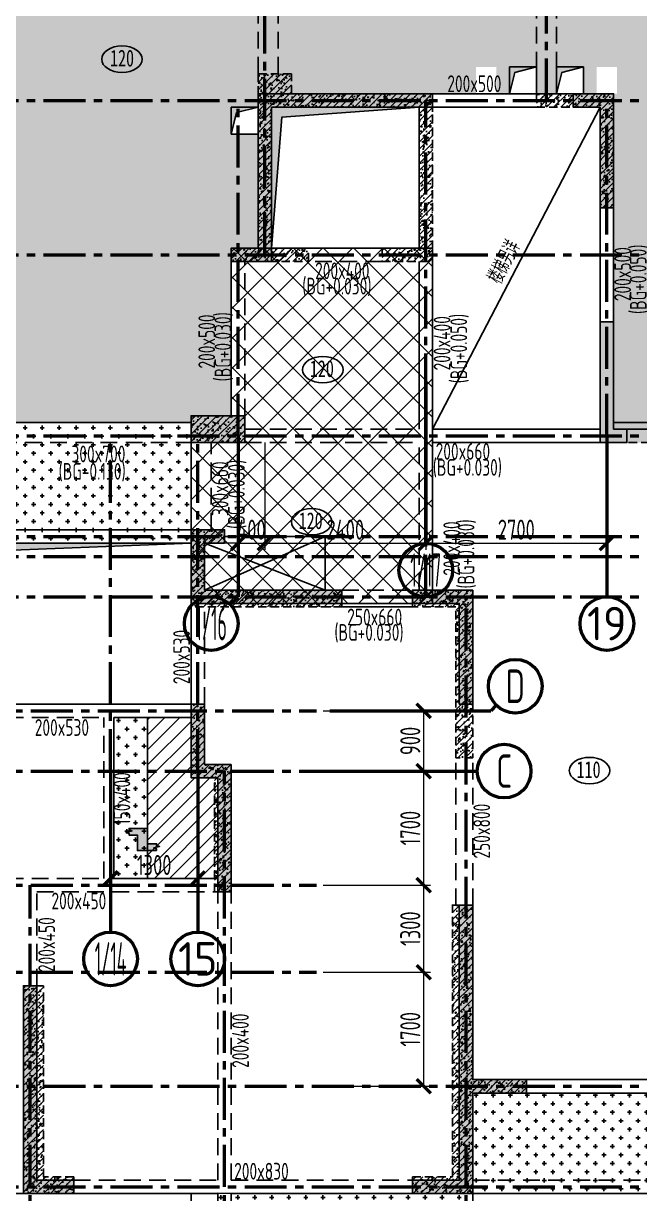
# Model space of a CAD drawing. Extents: x -302153 to 2378000, y -57590 to 1700000.
# Drawn here: x 197140 to 206328, y 561749 to 579198 of the extents above; entities that cross this region are included whole.
import ezdxf
from ezdxf.enums import TextEntityAlignment as Align

# ---------------------------------------------------------------- set-up
doc = ezdxf.new("R2010")
doc.units = 0
doc.header["$LTSCALE"] = 500
doc.header["$MEASUREMENT"] = 0
for name, pattern in [('CENTER', [2, 1.25, -0.25, 0.25, -0.25]), ('DASHED', [0.75, 0.5, -0.25]), ('DASHED2', [0.375, 0.25, -0.125])]:
    doc.linetypes.add(name, pattern=pattern)
doc.layers.get('0').update_dxf_attribs({"linetype": 'CONTINUOUS'})
doc.layers.get('Defpoints').update_dxf_attribs({"color": 2, "linetype": 'CONTINUOUS'})
for name, color, linetype, lineweight in [('AD-AXIS-AXIS-2F-100', 1, 'CENTER', 50), ('AD-AXIS-CRCL-2F-100', 3, 'CONTINUOUS', 50), ('AD-AXIS-DIMS-2F-100', 3, 'CONTINUOUS', 0)]:
    doc.layers.add(name, color=color, linetype=linetype, lineweight=lineweight)
for name, color, linetype in [('C-XREF-INT', 7, 'CONTINUOUS'), ('S_BEAM', 4, 'DASHED'), ('S_BEAM_TEXT_VERT', 41, 'CONTINUOUS'), ('S_COLU', 2, 'CONTINUOUS'), ('S_COLU_BELW_DASH', 40, 'DASHED'), ('S_COLU_BELW_HACH', 254, 'DASHED'), ('S_COLU_HACH', 15, 'CONTINUOUS'), ('S_FLOR_THIK', 7, 'CONTINUOUS'), ('S_HOLE', 201, 'CONTINUOUS'), ('S_HOLE_HACH', 254, 'CONTINUOUS'), ('S_PLAN_HACH', 9, 'CONTINUOUS'), ('S_PLAN_MIDL', 255, 'CONTINUOUS'), ('S_STAR_TEXT', 51, 'CONTINUOUS'), ('S_WALL', 2, 'CONTINUOUS'), ('S_WALL_BELW_DASH', 40, 'DASHED2'), ('S_WALL_BELW_HACH', 254, 'DASHED'), ('S_WALL_HACH', 30, 'CONTINUOUS')]:
    doc.layers.add(name, color=color, linetype=linetype)
doc.styles.add('TH-STYLE1', font='Stfangso_1.ttf', dxfattribs={"width": 0.7})
doc.styles.add('TH-STYLE3', font='tssdeng.shx', dxfattribs={"width": 0.7, "bigfont": 'tssdchn.shx'})
doc.dimstyles.new('TH-DIM100', dxfattribs={"dimscale": 100, "dimtxt": 3, "dimasz": 2, "dimexe": 1, "dimexo": 1, "dimgap": 0.5, "dimtad": 1, "dimdec": 0, "dimdsep": 46, "dimtxsty": 'TH-STYLE3', "dimblk1": 'ARCHTICK', "dimblk2": 'ARCHTICK', "dimsah": 1, "dimcen": -1, "dimclrd": 256, "dimclre": 256, "dimclrt": 256, "dimazin": 0, "dimtfac": 1, "dimtdec": 0, "dimtix": 1, "dimtmove": 2, "dimatfit": 0, "dimldrblk": 'ARCHTICK', "dimfxl": 2, "dimtolj": 1, "dimtzin": 0, "dimlwd": -1, "dimlwe": -1, "dimarcsym": 0})
pattern_1 = [(0, (-461874.05, -167035.04), (127, 127), [63.5, -190.5]), (90, (-461842.3, -167066.79), (-127, 127), [63.5, -190.5])]
pattern_2 = [(45, (174840.05, 561848.63), (-53.03301, 53.03301), []), (50, (174840.05, 561848.63), (215.17805, -18.8256), [22.5, -247.5]), (355, (174840.05, 561848.63), (-41.6254, 225.6576), [18, -198]), (100.4514, (174857.98, 561847.06), (173.5528, 206.8319), [19.122, -210.3426]), (46.1842, (174840.05, 561908.63), (320.1723, -49.6557), [33.75, -371.25]), (96.6356, (174866.73, 561904.5), (280.3988, 292.2354), [28.683, -315.514]), (351.1842, (174840.05, 561908.63), (280.3986, 292.2356), [27, -297]), (21, (174870.05, 561893.63), (179.0721, -120.7857), [22.5, -247.5]), (326, (174870.05, 561893.63), (72.9946, 217.545), [18, -198]), (71.4514, (174884.97, 561883.56), (252.0668, 96.7591), [19.122, -210.3426]), (37.5, (174840.05, 561848.63), (3.64796, 99.86816), [0, -195.6, 0, -201, 0, -198.75]), (7.5, (174840.05, 561848.63), (78.92086, 118.3235), [0, -114.6, 0, -191.1, 0, -75.75]), (327.5, (174773.15, 561848.63), (160.14673, -6.76646), [0, -75, 0, -234, 0, -310.5]), (317.5, (174743.15, 561848.63), (174.95585, 30.0315), [0, -97.5, 0, -155.4, 0, -220.5])]

# ---------------------------------------------------------------- blocks, each defined once
blk = doc.blocks.new('B-th')
at = {"layer": 'S_FLOR_THIK', "color": 7, "extrusion": (0, 0, -1)}
blk.add_ellipse((86, 189), major_axis=(-302, 0), ratio=0.653433, dxfattribs=at)
at = {"style": 'TH-STYLE1', "width": 0.7, "flags": 8}
blk.add_attdef('BTH', text='', height=250, dxfattribs=at).set_placement((87, 80), align=Align.CENTER)
blk = doc.blocks.new('gfefdwe')
at = {"layer": 'S_PLAN_HACH'}
h = blk.add_hatch(color=256, dxfattribs=at)
h.dxf.hatch_style = 1
h.paths.add_polyline_path([(287, 0), (287, 24), (243, 38), (331, 62), (287, 76), (287, 100), (150, 100), (150, 330), (-125, 330), (-125, 306), (-81, 292), (-169, 268), (-125, 254), (-125, 230), (0, 230), (0, 0)])
blk.add_lwpolyline([(287, 0), (287, 24), (243, 38), (331, 62), (287, 76), (287, 100), (150, 100), (150, 330), (-125, 330), (-125, 306), (-81, 292), (-169, 268), (-125, 254), (-125, 230), (0, 230), (0, 0)], close=True, dxfattribs=at)
blk = doc.blocks.new('_ArchTick')
at = {"color": 0, "const_width": 0.25}
blk.add_lwpolyline([(-0.53, -0.53), (0.53, 0.53)], dxfattribs=at)
blk = doc.blocks.new('*D78')
at = {"layer": 'AD-AXIS-DIMS-2F-100', "transparency": 16777216}
for p, q in [((26769, 3200), (28369, 3200)), ((28269, 1500), (28269, 3200)), ((26769, 1500), (28369, 1500))]:
    blk.add_line(p, q, dxfattribs=at)
at = {"layer": 'Defpoints', "color": 0, "transparency": 16777216}
for p in [(26669, 3200), (28269, 3200), (26669, 1500)]:
    blk.add_point(p, dxfattribs=at)
at = {"layer": 'AD-AXIS-DIMS-2F-100', "transparency": 16777216, "xscale": 200, "yscale": 200, "zscale": 200}
for p, rotation in [((28269, 3200), 90), ((28269, 1500), 270)]:
    blk.add_blockref('_ArchTick', p, dxfattribs=dict(at, rotation=rotation))
at = {"layer": 'AD-AXIS-DIMS-2F-100', "transparency": 16777216, "insert": (28069, 2350), "char_height": 300, "attachment_point": 5, "rotation": 90, "style": 'TH-STYLE3'}
blk.add_mtext('\\A1;1700', dxfattribs=at)
blk = doc.blocks.new('*D79')
at = {"layer": 'AD-AXIS-DIMS-2F-100', "transparency": 16777216}
for p, q in [((26769, 4500), (28369, 4500)), ((28269, 3200), (28269, 4500)), ((26769, 3200), (28369, 3200))]:
    blk.add_line(p, q, dxfattribs=at)
at = {"layer": 'Defpoints', "color": 0, "transparency": 16777216}
for p in [(26669, 4500), (28269, 4500), (26669, 3200)]:
    blk.add_point(p, dxfattribs=at)
at = {"layer": 'AD-AXIS-DIMS-2F-100', "transparency": 16777216, "xscale": 200, "yscale": 200, "zscale": 200}
for p, rotation in [((28269, 4500), 90), ((28269, 3200), 270)]:
    blk.add_blockref('_ArchTick', p, dxfattribs=dict(at, rotation=rotation))
at = {"layer": 'AD-AXIS-DIMS-2F-100', "transparency": 16777216, "insert": (28069, 3850), "char_height": 300, "attachment_point": 5, "rotation": 90, "style": 'TH-STYLE3'}
blk.add_mtext('\\A1;1300', dxfattribs=at)
blk = doc.blocks.new('*D80')
at = {"layer": 'AD-AXIS-DIMS-2F-100', "transparency": 16777216}
for p, q in [((26769, 6200), (28369, 6200)), ((28269, 4500), (28269, 6200)), ((26769, 4500), (28369, 4500))]:
    blk.add_line(p, q, dxfattribs=at)
at = {"layer": 'Defpoints', "color": 0, "transparency": 16777216}
for p in [(26669, 6200), (28269, 6200), (26669, 4500)]:
    blk.add_point(p, dxfattribs=at)
at = {"layer": 'AD-AXIS-DIMS-2F-100', "transparency": 16777216, "xscale": 200, "yscale": 200, "zscale": 200}
for p, rotation in [((28269, 6200), 90), ((28269, 4500), 270)]:
    blk.add_blockref('_ArchTick', p, dxfattribs=dict(at, rotation=rotation))
at = {"layer": 'AD-AXIS-DIMS-2F-100', "transparency": 16777216, "insert": (28069, 5350), "char_height": 300, "attachment_point": 5, "rotation": 90, "style": 'TH-STYLE3'}
blk.add_mtext('\\A1;1700', dxfattribs=at)
blk = doc.blocks.new('*D81')
at = {"layer": 'AD-AXIS-DIMS-2F-100', "transparency": 16777216}
for p, q in [((26769, 7100), (28369, 7100)), ((28269, 6200), (28269, 7100)), ((26769, 6200), (28369, 6200))]:
    blk.add_line(p, q, dxfattribs=at)
at = {"layer": 'Defpoints', "color": 0, "transparency": 16777216}
for p in [(26669, 7100), (28269, 7100), (26669, 6200)]:
    blk.add_point(p, dxfattribs=at)
at = {"layer": 'AD-AXIS-DIMS-2F-100', "transparency": 16777216, "xscale": 200, "yscale": 200, "zscale": 200}
for p, rotation in [((28269, 7100), 90), ((28269, 6200), 270)]:
    blk.add_blockref('_ArchTick', p, dxfattribs=dict(at, rotation=rotation))
at = {"layer": 'AD-AXIS-DIMS-2F-100', "transparency": 16777216, "insert": (28069, 6650), "char_height": 300, "attachment_point": 5, "rotation": 90, "style": 'TH-STYLE3'}
blk.add_mtext('\\A1;900', dxfattribs=at)
blk = doc.blocks.new('*D92')
at = {"layer": 'AD-AXIS-DIMS-2F-100', "transparency": 16777216}
for p, q in [((23600.0001, 6100), (23600.0001, 4500)), ((24900, 6100), (24900, 4500)), ((23600.0001, 4600), (24900, 4600))]:
    blk.add_line(p, q, dxfattribs=at)
at = {"layer": 'Defpoints', "color": 0, "transparency": 16777216}
for p in [(23600.0001, 6200), (24900, 6200), (24900, 4600)]:
    blk.add_point(p, dxfattribs=at)
at = {"layer": 'AD-AXIS-DIMS-2F-100', "transparency": 16777216, "xscale": 200, "yscale": 200, "zscale": 200, "rotation": 180}
blk.add_blockref('_ArchTick', (23600.0001, 4600), dxfattribs=at)
at = {"layer": 'AD-AXIS-DIMS-2F-100', "transparency": 16777216, "xscale": 200, "yscale": 200, "zscale": 200}
blk.add_blockref('_ArchTick', (24900, 4600), dxfattribs=at)
at = {"layer": 'AD-AXIS-DIMS-2F-100', "transparency": 16777216, "insert": (24250.00005, 4800), "char_height": 300, "attachment_point": 5, "style": 'TH-STYLE3'}
blk.add_mtext('\\A1;1300', dxfattribs=at)
blk = doc.blocks.new('*D98')
at = {"layer": 'AD-AXIS-DIMS-2F-100', "transparency": 16777216}
for p, q in [((25500, 11100), (25500, 9500)), ((25900, 11100), (25900, 9500)), ((25500, 9600), (25300, 9600)), ((25500, 9600), (25900, 9600)), ((25900, 9600), (26100, 9600))]:
    blk.add_line(p, q, dxfattribs=at)
at = {"layer": 'Defpoints', "color": 0, "transparency": 16777216}
for p in [(25500, 11200), (25900, 11200), (25900, 9600)]:
    blk.add_point(p, dxfattribs=at)
at = {"layer": 'AD-AXIS-DIMS-2F-100', "transparency": 16777216, "xscale": 200, "yscale": 200, "zscale": 200}
blk.add_blockref('_ArchTick', (25500, 9600), dxfattribs=at)
at = {"layer": 'AD-AXIS-DIMS-2F-100', "transparency": 16777216, "xscale": 200, "yscale": 200, "zscale": 200, "rotation": 180}
blk.add_blockref('_ArchTick', (25900, 9600), dxfattribs=at)
at = {"layer": 'AD-AXIS-DIMS-2F-100', "transparency": 16777216, "insert": (25700, 9800), "char_height": 300, "attachment_point": 5, "style": 'TH-STYLE3'}
blk.add_mtext('\\A1;400', dxfattribs=at)
blk = doc.blocks.new('*D99')
at = {"layer": 'AD-AXIS-DIMS-2F-100', "transparency": 16777216}
for p, q in [((25900, 11100), (25900, 9500)), ((28300, 11100), (28300, 9500)), ((25900, 9600), (28300, 9600))]:
    blk.add_line(p, q, dxfattribs=at)
at = {"layer": 'Defpoints', "color": 0, "transparency": 16777216}
for p in [(25900, 11200), (28300, 11200), (28300, 9600)]:
    blk.add_point(p, dxfattribs=at)
at = {"layer": 'AD-AXIS-DIMS-2F-100', "transparency": 16777216, "xscale": 200, "yscale": 200, "zscale": 200, "rotation": 180}
blk.add_blockref('_ArchTick', (25900, 9600), dxfattribs=at)
at = {"layer": 'AD-AXIS-DIMS-2F-100', "transparency": 16777216, "xscale": 200, "yscale": 200, "zscale": 200}
blk.add_blockref('_ArchTick', (28300, 9600), dxfattribs=at)
at = {"layer": 'AD-AXIS-DIMS-2F-100', "transparency": 16777216, "insert": (27100, 9800), "char_height": 300, "attachment_point": 5, "style": 'TH-STYLE3'}
blk.add_mtext('\\A1;2400', dxfattribs=at)
blk = doc.blocks.new('*D100')
at = {"layer": 'AD-AXIS-DIMS-2F-100', "transparency": 16777216}
for p, q in [((28300, 11100), (28300, 9500)), ((31000, 11100), (31000, 9500)), ((28300, 9600), (31000, 9600))]:
    blk.add_line(p, q, dxfattribs=at)
at = {"layer": 'Defpoints', "color": 0, "transparency": 16777216}
for p in [(28300, 11200), (31000, 11200), (31000, 9600)]:
    blk.add_point(p, dxfattribs=at)
at = {"layer": 'AD-AXIS-DIMS-2F-100', "transparency": 16777216, "xscale": 200, "yscale": 200, "zscale": 200, "rotation": 180}
blk.add_blockref('_ArchTick', (28300, 9600), dxfattribs=at)
at = {"layer": 'AD-AXIS-DIMS-2F-100', "transparency": 16777216, "xscale": 200, "yscale": 200, "zscale": 200}
blk.add_blockref('_ArchTick', (31000, 9600), dxfattribs=at)
at = {"layer": 'AD-AXIS-DIMS-2F-100', "transparency": 16777216, "insert": (29650, 9800), "char_height": 300, "attachment_point": 5, "style": 'TH-STYLE3'}
blk.add_mtext('\\A1;2700', dxfattribs=at)
blk = doc.blocks.new('DxmxAxis_2F-100_b8d9b96b-d97d-4cdc-bfb8-bee9ef8f7084_1755619768')
at = {"layer": 'AD-AXIS-AXIS-2F-100'}
for p, q in [((25900, 13900), (25900, 26986.2)), ((30100, 16200), (30100, 26986.2)), ((-1400, 16200), (52900, 16200)), ((25500, 11200), (25500, 16200)), ((28300, 8800), (28300, 16200)), ((31000, 11200), (31000, 16200)), ((-1400, 13900), (52900, 13900)), ((-1400, 11200), (52900, 11200)), ((23600, 6200), (23600, 11200)), ((24900, 6200), (24900, 11200)), ((-1400, 9700), (52900, 9700)), ((-1400, 9400), (52900, 9400)), ((-1400, 8800), (52900, 8800)), ((28900, -3000), (28900, 8800)), ((12411, 7100), (26668.7, 7100)), ((12411, 6200), (26668.7, 6200)), ((25300, -3000), (25300, 6200)), ((12411, 4500), (26668.7, 4500)), ((22400, -3000), (22400, 4500)), ((12411, 3200), (26668.7, 3200)), ((-1400, 1500), (52900, 1500)), ((-1400, 0), (52900, 0))]:
    blk.add_line(p, q, dxfattribs=at)
at = {"layer": 'AD-AXIS-CRCL-2F-100'}
for p, q in [((28300, 11996.6), (28300, 9596.6)), ((28300, 9596.6), (28300, 11996.6)), ((25500, 11200), (25500, 8800)), ((31000, 11200), (31000, 8800)), ((25382.8, 8682.8), (25500, 8800)), ((29351.5, 7182.8), (29268.7, 7100)), ((26868.7, 7100), (29268.7, 7100)), ((23600, 6200), (23600, 3800)), ((24900, 6200), (24900, 3800)), ((26668.7, 6200), (29068.7, 6200))]:
    blk.add_line(p, q, dxfattribs=at)
for centre in [(28300, 9196.6), (28300, 9196.6), (25100, 8400), (31000, 8400), (29634.4, 7465.7), (29468.7, 6200), (23600, 3400), (24900, 3400)]:
    blk.add_circle(centre, 400, dxfattribs=at)
at = {"layer": 'AD-AXIS-CRCL-2F-100', "color": 7, "style": 'TH-STYLE3'}
for s, width, p in [('1/17', 0.4, (28300, 9196.6)), ('1/17', 0.4, (28300, 9196.6)), ('1/16', 0.4, (25100, 8400)), ('D', 0.7, (29634.4, 7465.7)), ('C', 0.7, (29468.7, 6200)), ('1/14', 0.4, (23600, 3400))]:
    blk.add_text(s, height=500, dxfattribs=dict(at, width=width)).set_placement(p, align=Align.MIDDLE_CENTER)
for s, p in [('19', (31000, 8400)), ('15', (24900, 3400))]:
    blk.add_text(s, height=500, dxfattribs=at).set_placement(p, align=Align.MIDDLE_CENTER)
at = {"layer": 'AD-AXIS-DIMS-2F-100'}
for p1, p2, picture, middle in [((25500, 11200), (25900, 11200), '*D98', (25700, 9800)), ((25900, 11200), (28300, 11200), '*D99', (27100, 9800)), ((28300, 11200), (31000, 11200), '*D100', (29650, 9800)), ((26668.7, 6200), (26668.7, 7100), '*D81', (28068.7, 6650)), ((26668.7, 4500), (26668.7, 6200), '*D80', (28068.7, 5350)), ((23600, 6200), (24900, 6200), '*D92', (24250, 4800)), ((26668.7, 3200), (26668.7, 4500), '*D79', (28068.7, 3850)), ((26668.7, 1500), (26668.7, 3200), '*D78', (28068.7, 2350))]:
    dim = blk.add_aligned_dim(p1=p1, p2=p2, distance=-1600, dimstyle='TH-DIM100', override={"dimgap": 0.5}, dxfattribs=at)
    dim.commit()
    dim.dimension.update_dxf_attribs({"geometry": picture, "text_midpoint": middle})
blk = doc.blocks.new('A$C2ECF6916')
at = {"layer": 'C-XREF-INT'}
blk.add_blockref('DxmxAxis_2F-100_b8d9b96b-d97d-4cdc-bfb8-bee9ef8f7084_1755619768', (0, 1500), dxfattribs=at)

msp = doc.modelspace()

# ---------------------------------------------------------------- hatches: boundary and pattern name
at = {"layer": 'S_COLU_BELW_HACH'}
h = msp.add_hatch(dxfattribs=at)
h.set_pattern_fill('钢筋混凝土', color=256, scale=30, style=0, pattern_type=2)
h.set_pattern_definition(pattern_2)
h.paths.add_polyline_path([(200440.0506, 573348.6289), (199640.0506, 573348.6289), (199640.0506, 572948.6289), (200440.0506, 572948.6289)], flags=0)
at = {"layer": 'S_COLU_HACH'}
msp.add_hatch(color=256, dxfattribs=at).paths.add_polyline_path([(200440.0506, 573348.6289), (199640.0506, 573348.6289), (199640.0506, 572948.6289), (200440.0506, 572948.6289)], flags=0)
at = {"layer": 'S_HOLE_HACH'}
h = msp.add_hatch(color=256, dxfattribs=at)
h.dxf.hatch_style = 1
h.paths.add_polyline_path([(204390.0507, 578148.6289), (204470.0507, 578468.6289), (204790.0506, 578548.6289), (204390.0507, 578548.6289)])
h = msp.add_hatch(color=256, dxfattribs=at)
h.dxf.hatch_style = 1
h.paths.add_polyline_path([(205090.0507, 578148.6289), (205170.0507, 578468.6289), (205490.0507, 578548.6289), (205090.0507, 578548.6289)])
h = msp.add_hatch(color=256, dxfattribs=at)
h.dxf.hatch_style = 1
h.paths.add_polyline_path([(200240.0507, 577548.6289), (200320.0507, 577868.6289), (200640.0506, 577948.6289), (200240.0507, 577948.6289)])
h = msp.add_hatch(color=256, dxfattribs=at)
h.dxf.hatch_style = 1
h.paths.add_polyline_path([(200840.0505, 575848.6289), (200992.7328, 577798.7277), (203040.0505, 577948.6289), (200840.0505, 577948.6289)])
h = msp.add_hatch(color=256, dxfattribs=at)
h.dxf.hatch_style = 1
h.paths.add_polyline_path([(200840.0527, 575848.6289), (200992.735, 577798.7277), (203040.0527, 577948.6289), (200840.0527, 577948.6289)])
h = msp.add_hatch(color=256, dxfattribs=at)
h.dxf.hatch_style = 1
h.paths.add_polyline_path([(195440.0507, 569048.6289), (195582.168, 571286.6022), (199640.0507, 571448.6077), (195440.0507, 571448.6077)])
at = {"layer": 'S_PLAN_HACH'}
h = msp.add_hatch(dxfattribs=at)
h.set_pattern_fill('STARS', color=256, scale=100)
h.set_pattern_definition([(0, (-461874.05, -167035.04), (0, 549.926), [317.5, -317.5]), (60, (-461874.05, -167035.04), (-476.2499, 274.963), [317.5, -317.5]), (120, (-461715.3, -166760.07), (-476.2499, -274.963), [317.5, -317.5])])
h.paths.add_polyline_path([(179240.0507, 578298.6289), (179240.0507, 577898.6289), (178840.0507, 577898.6289), (178840.0507, 578298.6289)], flags=16)
h.paths.add_polyline_path([(183840.0507, 578848.6289), (183840.0507, 578448.6289), (183440.0507, 578448.6289), (183440.0507, 578848.6289)], flags=16)
h.paths.add_polyline_path([(187340.0507, 578548.6289), (187740.0507, 578548.6289), (187740.0507, 578149.9649), (187340.0507, 578149.9649)], flags=16)
h.paths.add_polyline_path([(191840.0507, 578548.6289), (192190.0507, 578548.6289), (192190.0507, 578148.6289), (191840.0507, 578148.6289)], flags=16)
h.paths.add_polyline_path([(192490.0507, 578548.6289), (192840.0471, 578548.6289), (192840.0471, 578148.6289), (192490.0507, 578148.6289)], flags=16)
h.paths.add_polyline_path([(203890.0507, 578548.6289), (204190.0507, 578548.6289), (204190.0507, 578149.6974), (203890.0507, 578149.6974)], flags=16)
h.paths.add_polyline_path([(204390.0507, 578148.6289), (204390.0507, 578548.6289), (204790.0506, 578548.6289), (204790.0506, 578148.6289), (205090.0507, 578148.6289), (205090.0507, 578548.6289), (205490.0507, 578548.6289), (205490.0507, 578148.6289), (205690.0507, 578148.6289), (205690.0507, 578548.6302), (205990.0507, 578548.6302), (205990.0507, 578148.6289), (205940.0506, 578148.6289), (205940.0506, 573148.6289), (207990.0507, 573148.6288), (207990.0507, 572948.6289), (221840.0507, 572948.6289), (221840.0507, 583398.6289), (179239.0385, 583398.6289), (179239.0385, 579398.6289), (174740.0507, 579398.6289), (174740.0507, 570748.6289), (179240.0507, 570748.6289), (179240.0507, 571348.6289), (180490.0507, 571348.6289), (180490.0507, 573148.6289), (182940.0507, 573148.6289), (182940.0507, 578148.6289), (188240.0507, 578148.6289), (188240.0508, 573348.6289), (188840.0607, 573348.6289), (188840.0557, 573248.6289), (199640.0457, 573248.6289), (199640.0506, 573348.6289), (200240.0506, 573348.6289), (200240.0506, 575848.6289), (200640.0506, 575848.6289), (200640.0506, 577048.6289), (200640.0506, 577348.6289), (200640.0506, 577548.6289), (200240.0507, 577548.6289), (200240.0507, 577948.6289), (200640.0506, 577948.6289), (200640.0506, 578148.6289)])
h.paths.add_polyline_path([(212690.0507, 578148.6289), (212690.0507, 578548.6289)], flags=16)
h.paths.add_polyline_path([(212690.0507, 578548.6289), (213090.051, 578548.6289), (213090.051, 578148.6289), (212690.0507, 578148.6289)], flags=16)
h.paths.add_polyline_path([(213590.051, 578548.6289), (213990.0507, 578548.6289), (213990.0507, 578148.6289), (213590.051, 578148.6289)], flags=16)
h.paths.add_polyline_path([(213990.0507, 578548.6289), (213990.0507, 578148.6289)], flags=0)
h.paths.add_polyline_path([(221090.0507, 578548.6289), (221090.0507, 578148.6289)], flags=0)
h.paths.add_polyline_path([(221090.0507, 578548.6289), (221490.0507, 578548.6289), (221490.0507, 578148.6289), (221090.0507, 578148.6289)], flags=16)
h.paths.add_polyline_path([(221840.0507, 578548.3614), (221899.0738, 578548.3614)])
h.paths.add_polyline_path([(221899.0738, 578548.4952), (221944.5621, 578548.3614)])
h = msp.add_hatch(dxfattribs=at)
h.set_pattern_fill('ANSI37', color=256, scale=100, pattern_type=2)
h.set_pattern_definition([(45, (-459563.7, -167035.04), (-224.5064, 224.5064), []), (135, (-459563.7, -167035.04), (-224.5064, -224.5064), [])])
h.paths.add_polyline_path([(200240.0496, 575848.6289), (203240.0506, 575848.6289), (203240.0506, 573148.6278), (203240.0507, 573148.6295), (203240.0507, 570548.6283), (199640.0485, 570548.6289), (199640.0485, 572948.6289), (200440.0518, 572948.6289), (200440.0507, 573348.6289), (200240.0518, 573348.6289)])
h = msp.add_hatch(dxfattribs=at)
h.set_pattern_fill('CROSS', color=256, scale=20)
h.set_pattern_definition([(0, (-451074.06, -157335.04), (127, 127), [63.5, -190.5]), (90, (-451042.3, -157366.79), (-127, 127), [63.5, -190.5])])
h.paths.add_polyline_path([(188840.0462, 571448.6289), (199640.0496, 571448.6289), (199640.0518, 573248.6289), (188840.0484, 573248.6289)])
h = msp.add_hatch(dxfattribs=at)
h.set_pattern_fill('CROSS', color=256, scale=20)
h.set_pattern_definition([(0, (-461874.05, -167035.04), (127, 127), [63.5, -190.5]), (90, (-461842.3, -167066.79), (-127, 127), [63.5, -190.5])])
h.paths.add_polyline_path([(198490.0508, 568848.6498), (198990.0507, 568848.6498), (198990.0507, 566448.6517), (198490.0508, 566448.6517)])
h = msp.add_hatch(dxfattribs=at)
h.set_pattern_fill('ANSI31', color=256, scale=50)
h.set_pattern_definition([(45, (-461874.05, -167035.04), (-112.253202, 112.253202), [])])
h.paths.add_polyline_path([(198990.0507, 566448.6517), (200040.0485, 566448.6517), (200040.0507, 567948.6289), (199640.0508, 567948.6289), (199640.0508, 568848.6498), (198990.0507, 568848.6498)])
h = msp.add_hatch(dxfattribs=at)
h.set_pattern_fill('CROSS', color=256, scale=20)
h.set_pattern_definition(pattern_1)
h.paths.add_polyline_path([(210440.0463, 561748.6289), (210440.0485, 563248.6289), (203840.054, 563248.6289), (203840.0519, 561748.6289)])
h = msp.add_hatch(dxfattribs=at)
h.set_pattern_fill('TRIANG', color=256, scale=50)
h.set_pattern_definition([(60, (-461874.05, -167035.04), (-238.12491, 412.44455), [238.125, -238.125]), (120, (-461874.05, -167035.04), (-476.24991, 5e-05), [238.125, -238.125]), (0, (-461993.1, -166828.8), (238.125, 412.4445), [238.125, -238.125])])
h.paths.add_polyline_path([(188440.0484, 561748.6289), (200040.0559, 561748.6378), (200040.0455, 560448.8492), (188440.0483, 560448.8403)])
h = msp.add_hatch(dxfattribs=at)
h.set_pattern_fill('CROSS', color=256, scale=20)
h.set_pattern_definition(pattern_1)
h.paths.add_polyline_path([(200040.0507, 561756.2855), (200040.0507, 560256.3161), (203840.0528, 560248.6595), (203840.0528, 561748.6289)])
at = {"layer": 'S_WALL_BELW_HACH'}
h = msp.add_hatch(dxfattribs=at)
h.set_pattern_fill('钢筋混凝土', color=256, scale=30, style=0, pattern_type=2)
h.set_pattern_definition(pattern_2)
h.paths.add_polyline_path([(200640.0506, 578448.6289), (200640.0506, 575848.6289), (200240.0506, 575848.6289), (200240.0506, 575648.6289), (201390.0507, 575648.6289), (201390.0507, 575848.6289), (200840.0506, 575848.6289), (200840.0506, 577948.6289), (203040.0507, 577948.6289), (203040.0507, 575848.6289), (202490.0507, 575848.6289), (202490.0507, 575648.6289), (203240.0507, 575648.6289), (203240.0507, 578148.6289), (201140.0506, 578148.6289), (201140.0506, 578448.6289)], flags=0)
h = msp.add_hatch(dxfattribs=at)
h.set_pattern_fill('钢筋混凝土', color=256, scale=30, style=0, pattern_type=2)
h.set_pattern_definition(pattern_2)
h.paths.add_polyline_path([(205940.0506, 576448.6289), (205940.0506, 578148.6289), (204790.0506, 578148.6289), (204790.0506, 577948.6289), (205740.0506, 577948.6289), (205740.0506, 576448.6289)], flags=0)
h = msp.add_hatch(dxfattribs=at)
h.set_pattern_fill('钢筋混凝土', color=256, scale=30, style=0, pattern_type=2)
h.set_pattern_definition(pattern_2)
h.paths.add_polyline_path([(205940.0506, 574748.6289), (205940.0506, 573148.6289), (207990.0507, 573148.6288), (207990.0507, 571348.6289), (209240.0507, 571348.6289), (209240.0507, 569898.6289), (209040.0507, 569898.6289), (209040.0507, 571148.6289), (207790.0507, 571148.6289), (207790.0507, 572948.6288), (205740.0506, 572948.6289), (205740.0506, 574748.6289)], flags=0)
h = msp.add_hatch(dxfattribs=at)
h.set_pattern_fill('钢筋混凝土', color=256, scale=30, style=0, pattern_type=2)
h.set_pattern_definition(pattern_2)
h.paths.add_polyline_path([(199840.0913, 570748.6289), (201890.0913, 570748.6289), (201890.0913, 570498.6289), (199640.0913, 570498.6289), (199640.0913, 571648.6289), (200140.0913, 571648.6289), (200140.0913, 571448.6289), (199840.0913, 571448.6289)], flags=0)
h = msp.add_hatch(dxfattribs=at)
h.set_pattern_fill('钢筋混凝土', color=256, scale=30, style=0, pattern_type=2)
h.set_pattern_definition(pattern_2)
h.paths.add_polyline_path([(203840.0507, 570748.6289), (203840.0507, 568248.6289), (203590.0507, 568248.6289), (203590.0507, 570498.6289), (202940.0507, 570498.6289), (202940.0507, 570748.6289)], flags=0)
h = msp.add_hatch(dxfattribs=at)
h.set_pattern_fill('钢筋混凝土', color=256, scale=30, style=0, pattern_type=2)
h.set_pattern_definition(pattern_2)
h.paths.add_polyline_path([(200240.0507, 568148.6289), (200240.0507, 566248.6289), (199990.0507, 566248.6289), (199990.0507, 567948.6289), (199640.0508, 567948.6289), (199640.0508, 569048.6289), (199840.0508, 569048.6289), (199840.0508, 568148.6289)], flags=0)
h = msp.add_hatch(dxfattribs=at)
h.set_pattern_fill('钢筋混凝土', color=256, scale=30, style=0, pattern_type=2)
h.set_pattern_definition(pattern_2)
h.paths.add_polyline_path([(203840.0507, 561748.6289), (202940.0507, 561748.6289), (202940.0507, 561998.6289), (203540.0507, 561998.6289), (203540.0507, 566048.6289), (203840.0507, 566048.6289), (203840.0507, 563448.6289), (204640.0507, 563448.6289), (204640.0507, 563248.6289), (203840.0507, 563248.6289)], flags=0)
h = msp.add_hatch(dxfattribs=at)
h.set_pattern_fill('钢筋混凝土', color=256, scale=30, style=0, pattern_type=2)
h.set_pattern_definition(pattern_2)
h.paths.add_polyline_path([(197140.0507, 561748.6289), (197890.0507, 561748.6289), (197890.0507, 561998.6289), (197440.0507, 561998.6289), (197440.0507, 564848.6289), (197140.0507, 564848.6289)], flags=0)
at = {"layer": 'S_WALL_HACH'}
for points in [[(200640.0506, 578148.6289), (200640.0506, 575848.6289), (200240.0506, 575848.6289), (200240.0506, 575648.6289), (200840.0506, 575648.6289), (200840.0506, 577948.6289), (203240.0506, 577948.6289), (203240.0506, 578148.6289)], [(205940.0506, 576448.6289), (205940.0506, 578148.6289), (205340.0506, 578148.6289), (205340.0506, 577948.6289), (205740.0506, 577948.6289), (205740.0506, 576448.6289)], [(205940.0506, 573148.6289), (205940.0506, 574748.6289), (205740.0506, 574748.6289), (205740.0506, 572948.6289), (206140.0507, 572948.6289), (206140.0507, 573148.6289)], [(199840.0913, 570748.6289), (201890.0913, 570748.6289), (201890.0913, 570548.6289), (199640.0913, 570548.6289), (199640.0913, 571648.6289), (200140.0913, 571648.6289), (200140.0913, 571448.6289), (199840.0913, 571448.6289)], [(203840.0507, 570748.6289), (203840.0507, 569048.6289), (203640.0507, 569048.6289), (203640.0507, 570548.6289), (202940.0507, 570548.6289), (202940.0507, 570748.6289)], [(200240.0507, 568148.6289), (200240.0507, 566248.6289), (200040.0507, 566248.6289), (200040.0507, 567948.6289), (199640.0508, 567948.6289), (199640.0508, 569048.6289), (199840.0508, 569048.6289), (199840.0508, 568148.6289)], [(203840.0507, 561748.6289), (202940.0507, 561748.6289), (202940.0507, 561948.6289), (203640.0507, 561948.6289), (203640.0507, 566048.6289), (203840.0507, 566048.6289), (203840.0507, 563448.6289), (204640.0507, 563448.6289), (204640.0507, 563248.6289), (203840.0507, 563248.6289)], [(197140.0507, 561748.6289), (197890.0507, 561748.6289), (197890.0507, 561948.6289), (197340.0507, 561948.6289), (197340.0507, 564848.6289), (197140.0507, 564848.6289)]]:
    msp.add_hatch(color=256, dxfattribs=at).paths.add_polyline_path(points, flags=0)

# ---------------------------------------------------------------- linework, layer by layer
at = {"layer": 'S_BEAM'}
for p, q in [((200640.0506, 578448.6289), (200640.0506, 583098.6289)), ((200940.0506, 578448.6289), (200940.0506, 583098.6289)), ((204790.0507, 578148.6289), (204790.0507, 582898.6289)), ((205090.0507, 578148.6289), (205090.0507, 582898.6289)), ((200440.0507, 573348.6289), (200440.0507, 575648.6289)), ((202490.0507, 575648.6289), (201390.0486, 575648.6289)), ((196790.0511, 573248.6289), (199640.0506, 573248.6289)), ((200440.0506, 573148.6289), (203040.0506, 573148.6289)), ((196790.0511, 572948.6289), (199640.0506, 572948.6289)), ((199940.0507, 571648.6289), (199940.0507, 572948.6289)), ((200440.0506, 572948.6289), (203040.0506, 572948.6289)), ((203040.0507, 570748.6289), (203040.0507, 572948.6289)), ((201890.0913, 570748.6388), (202940.0507, 570748.6595)), ((199840.0508, 569048.6289), (199840.0508, 570498.6289)), ((196140.0508, 568848.6498), (198340.0508, 568848.6498)), ((198340.0508, 566448.6465), (198340.0508, 568848.6498)), ((203590.0507, 566048.6289), (203590.0507, 568248.6289)), ((203840.0508, 566048.6289), (203840.0508, 568248.6289)), ((196140.0508, 566448.6289), (198340.0508, 566448.6465)), ((197340.0349, 566248.6385), (199990.0507, 566248.6596)), ((197340.0441, 564848.6289), (197340.0349, 566248.6385)), ((200040.0507, 561948.6467), (200040.0507, 566248.6289)), ((200240.0507, 561948.6456), (200240.0507, 566248.6289)), ((197890.0507, 561948.6459), (200040.0507, 561948.6467)), ((200240.0507, 561948.6456), (202940.0507, 561948.6289)), ((203840.0507, 561948.6396), (210240.0504, 561948.6289)), ((200240.0507, 560448.6289), (200240.0507, 561748.6456))]:
    msp.add_line(p, q, dxfattribs=at)
at = {"layer": 'S_BEAM', "linetype": 'ByBlock'}
for p, q in [((203240.0506, 578148.6289), (204790.0507, 578150.1521)), ((203240.0506, 577948.6289), (204790.0506, 577948.6289)), ((205740.0507, 574748.6289), (205740.0507, 576448.6289)), ((205940.0507, 574748.6289), (205940.0507, 576448.6289)), ((201390.0486, 575848.6289), (202490.0507, 575848.6289)), ((200240.0507, 573348.6289), (200240.0507, 575648.6289)), ((203040.0506, 573148.6289), (203040.0506, 575648.6289)), ((203240.0506, 573148.6289), (203240.0506, 575648.6289)), ((203240.0506, 573148.6289), (205740.0506, 573148.6289)), ((199640.0507, 571648.6289), (199640.0507, 572948.6289)), ((203240.0506, 572948.6289), (205740.0499, 572948.6289)), ((203240.0507, 570748.6289), (203240.0507, 572948.6289)), ((188840.0913, 571648.6289), (199640.0507, 571648.6289)), ((188840.0913, 571448.6289), (199640.0507, 571448.6289)), ((199640.0508, 569048.6289), (199640.0508, 570498.6289)), ((202940.0507, 570498.6289), (201890.0913, 570498.6388)), ((196140.0508, 569048.6289), (199640.0508, 569048.6289)), ((198490.0508, 568848.6498), (199640.0508, 568848.6498)), ((198490.0508, 566448.6477), (198490.0508, 568848.6498)), ((198490.0508, 566448.6477), (199990.0507, 566448.6596)), ((209240.0513, 563448.3614), (204640.0507, 563448.6289)), ((204640.0507, 563248.6289), (209240.0507, 563248.6289)), ((197890.0507, 561748.642), (200040.0507, 561748.6467)), ((200040.0507, 560448.8403), (200040.0507, 561748.6467)), ((202940.0507, 561748.6289), (200240.0507, 561748.6456))]:
    msp.add_line(p, q, dxfattribs=at)
at = {"layer": 'S_COLU'}
msp.add_lwpolyline([(200440.0506, 573348.6289), (199640.0506, 573348.6289), (199640.0506, 572948.6289), (200440.0506, 572948.6289), (200440.0506, 573348.6289)], close=True, dxfattribs=at)
at = {"layer": 'S_COLU_BELW_DASH'}
msp.add_lwpolyline([(200440.0506, 573348.6289), (199640.0506, 573348.6289), (199640.0506, 572948.6289), (200440.0506, 572948.6289), (200440.0506, 573348.6289)], close=True, dxfattribs=at)
at = {"layer": 'S_HOLE'}
for points in [[(204390.0507, 578548.6289), (204390.0507, 578148.6289), (204790.0506, 578148.6289), (204790.0506, 578548.6289)], [(204390.0507, 578148.6289), (204470.0507, 578468.6289), (204790.0506, 578548.6289), (204390.0507, 578548.6289)], [(205090.0507, 578548.6289), (205090.0507, 578148.6289), (205490.0507, 578148.6289), (205490.0507, 578548.6289)], [(205090.0507, 578148.6289), (205170.0507, 578468.6289), (205490.0507, 578548.6289), (205090.0507, 578548.6289)], [(200240.0507, 577948.6289), (200240.0507, 577548.6289), (200640.0506, 577548.6289), (200640.0506, 577948.6289)], [(200240.0507, 577548.6289), (200320.0507, 577868.6289), (200640.0506, 577948.6289), (200240.0507, 577948.6289)], [(200840.0505, 575848.6289), (200840.0505, 577948.6289), (203040.0505, 577948.6289), (203040.0505, 575848.6289)], [(200840.0505, 575848.6289), (200992.7328, 577798.7277), (203040.0505, 577948.6289), (200840.0505, 577948.6289)], [(200840.0527, 575848.6289), (200840.0527, 577948.6289), (203040.0527, 577948.6289), (203040.0527, 575848.6289)], [(200840.0527, 575848.6289), (200992.735, 577798.7277), (203040.0527, 577948.6289), (200840.0527, 577948.6289)], [(200140.0913, 571548.6595), (200140.0913, 571448.6289), (199840.0913, 571448.6289), (199840.0505, 570748.6289), (201640.0505, 570748.6289), (201640.0505, 571548.6595)], [(195440.0507, 571448.6077), (195440.0507, 569048.6289), (199640.0507, 569048.6289), (199640.0507, 571448.6077)], [(195440.0507, 569048.6289), (195582.168, 571286.6022), (199640.0507, 571448.6077), (195440.0507, 571448.6077)]]:
    msp.add_lwpolyline(points, close=True, dxfattribs=at)
for points in [[(199840.0913, 570748.6289), (201640.0505, 571548.6289)], [(199840.0913, 571448.5778), (201640.0505, 570748.6595)]]:
    msp.add_lwpolyline(points, dxfattribs=at)
at = {"layer": 'S_PLAN_HACH'}
msp.add_lwpolyline([(179239.0385, 583398.6289), (221840.0507, 583398.6289), (221840.0507, 572948.6289), (207990.0507, 572948.6289), (207990.0507, 573148.6288), (205940.0506, 573148.6289), (205940.0506, 578148.6289), (200640.0506, 578148.6289), (200640.0506, 575848.6289), (200240.0506, 575848.6289), (200240.0506, 573348.6289), (199640.0506, 573348.6289), (199640.0457, 573248.6289), (188840.0557, 573248.6289), (188840.0607, 573348.6289), (188240.0508, 573348.6289), (188240.0507, 578148.6289), (182940.0507, 578148.6289)], dxfattribs=at)
for points in [[(200240.0496, 575848.6289), (203240.0506, 575848.6289), (203240.0506, 573148.6278), (203240.0507, 573148.6295), (203240.0507, 570548.6283), (199640.0485, 570548.6289), (199640.0485, 572948.6289), (200440.0518, 572948.6289), (200440.0507, 573348.6289), (200240.0518, 573348.6289)], [(188840.0484, 573248.6289), (199640.0518, 573248.6289), (199640.0496, 571448.6289), (188840.0462, 571448.6289)], [(198490.0508, 568848.6498), (198990.0507, 568848.6498), (198990.0507, 566448.6517), (198490.0508, 566448.6517)], [(198990.0507, 566448.6517), (200040.0485, 566448.6517), (200040.0507, 567948.6289), (199640.0508, 567948.6289), (199640.0508, 568848.6498), (198990.0507, 568848.6498)], [(203840.054, 563248.6289), (210440.0485, 563248.6289), (210440.0463, 561748.6289), (203840.0519, 561748.6289)], [(188440.0484, 561748.6289), (200040.0559, 561748.6378), (200040.0455, 560448.8492), (188440.0483, 560448.8403)], [(200040.0507, 561756.2855), (203840.0528, 561748.6289), (203840.0528, 560248.6595), (200040.0507, 560256.3161)]]:
    msp.add_lwpolyline(points, close=True, dxfattribs=at)
at = {"layer": 'S_PLAN_MIDL'}
for points in [[(207490.0505, 573148.6289), (207490.0505, 573248.6289), (205940.0503, 573248.8018)], [(199440.0504, 561048.6094), (199440.0806, 561148.629), (199640.0712, 561148.6288), (199640.0503, 561748.6463)]]:
    msp.add_lwpolyline(points, dxfattribs=at)
at = {"layer": 'S_STAR_TEXT'}
msp.add_line((205740.0506, 577948.6289), (203240.0506, 573148.6289), dxfattribs=at)
msp.add_lwpolyline([(203240.0506, 573148.6289), (205740.0506, 577948.6289)], dxfattribs=at)
at = {"layer": 'S_WALL'}
for points in [[(200640.0506, 578148.6289), (200640.0506, 575848.6289), (200240.0506, 575848.6289), (200240.0506, 575648.6289), (200840.0506, 575648.6289), (200840.0506, 577948.6289), (203240.0506, 577948.6289), (203240.0506, 578148.6289), (200640.0506, 578148.6289)], [(205940.0506, 576448.6289), (205940.0506, 578148.6289), (205340.0506, 578148.6289), (205340.0506, 577948.6289), (205740.0506, 577948.6289), (205740.0506, 576448.6289), (205940.0506, 576448.6289)], [(205940.0506, 573148.6289), (205940.0506, 574748.6289), (205740.0506, 574748.6289), (205740.0506, 572948.6289), (206140.0507, 572948.6289), (206140.0507, 573148.6289), (205940.0506, 573148.6289)], [(199840.0913, 570748.6289), (201890.0913, 570748.6289), (201890.0913, 570548.6289), (199640.0913, 570548.6289), (199640.0913, 571648.6289), (200140.0913, 571648.6289), (200140.0913, 571448.6289), (199840.0913, 571448.6289), (199840.0913, 570748.6289)], [(203840.0507, 570748.6289), (203840.0507, 569048.6289), (203640.0507, 569048.6289), (203640.0507, 570548.6289), (202940.0507, 570548.6289), (202940.0507, 570748.6289), (203840.0507, 570748.6289)], [(200240.0507, 568148.6289), (200240.0507, 566248.6289), (200040.0507, 566248.6289), (200040.0507, 567948.6289), (199640.0508, 567948.6289), (199640.0508, 569048.6289), (199840.0508, 569048.6289), (199840.0508, 568148.6289), (200240.0507, 568148.6289)], [(203840.0507, 561748.6289), (202940.0507, 561748.6289), (202940.0507, 561948.6289), (203640.0507, 561948.6289), (203640.0507, 566048.6289), (203840.0507, 566048.6289), (203840.0507, 563448.6289), (204640.0507, 563448.6289), (204640.0507, 563248.6289), (203840.0507, 563248.6289), (203840.0507, 561748.6289)], [(197140.0507, 561748.6289), (197890.0507, 561748.6289), (197890.0507, 561948.6289), (197340.0507, 561948.6289), (197340.0507, 564848.6289), (197140.0507, 564848.6289), (197140.0507, 561748.6289)]]:
    msp.add_lwpolyline(points, close=True, dxfattribs=at)
at = {"layer": 'S_WALL_BELW_DASH'}
for points in [[(200640.0506, 578448.6289), (200640.0506, 575848.6289), (200240.0506, 575848.6289), (200240.0506, 575648.6289), (201390.0507, 575648.6289), (201390.0507, 575848.6289), (200840.0506, 575848.6289), (200840.0506, 577948.6289), (203040.0507, 577948.6289), (203040.0507, 575848.6289), (202490.0507, 575848.6289), (202490.0507, 575648.6289), (203240.0507, 575648.6289), (203240.0507, 578148.6289), (201140.0506, 578148.6289), (201140.0506, 578448.6289), (200640.0506, 578448.6289)], [(205940.0506, 576448.6289), (205940.0506, 578148.6289), (204790.0506, 578148.6289), (204790.0506, 577948.6289), (205740.0506, 577948.6289), (205740.0506, 576448.6289), (205940.0506, 576448.6289)], [(205940.0506, 574748.6289), (205940.0506, 573148.6289), (207990.0507, 573148.6288), (207990.0507, 571348.6289), (209240.0507, 571348.6289), (209240.0507, 569898.6289), (209040.0507, 569898.6289), (209040.0507, 571148.6289), (207790.0507, 571148.6289), (207790.0507, 572948.6288), (205740.0506, 572948.6289), (205740.0506, 574748.6289), (205940.0506, 574748.6289)], [(199840.0913, 570748.6289), (201890.0913, 570748.6289), (201890.0913, 570498.6289), (199640.0913, 570498.6289), (199640.0913, 571648.6289), (200140.0913, 571648.6289), (200140.0913, 571448.6289), (199840.0913, 571448.6289), (199840.0913, 570748.6289)], [(203840.0507, 570748.6289), (203840.0507, 568248.6289), (203590.0507, 568248.6289), (203590.0507, 570498.6289), (202940.0507, 570498.6289), (202940.0507, 570748.6289), (203840.0507, 570748.6289)], [(200240.0507, 568148.6289), (200240.0507, 566248.6289), (199990.0507, 566248.6289), (199990.0507, 567948.6289), (199640.0508, 567948.6289), (199640.0508, 569048.6289), (199840.0508, 569048.6289), (199840.0508, 568148.6289), (200240.0507, 568148.6289)], [(203840.0507, 561748.6289), (202940.0507, 561748.6289), (202940.0507, 561998.6289), (203540.0507, 561998.6289), (203540.0507, 566048.6289), (203840.0507, 566048.6289), (203840.0507, 563448.6289), (204640.0507, 563448.6289), (204640.0507, 563248.6289), (203840.0507, 563248.6289), (203840.0507, 561748.6289)], [(197140.0507, 561748.6289), (197890.0507, 561748.6289), (197890.0507, 561998.6289), (197440.0507, 561998.6289), (197440.0507, 564848.6289), (197140.0507, 564848.6289), (197140.0507, 561748.6289)]]:
    msp.add_lwpolyline(points, close=True, dxfattribs=at)

# ---------------------------------------------------------------- block references
msp.add_blockref('A$C2ECF6916', (174840.0507, 560348.6289))
at = {"layer": 'S_FLOR_THIK'}
msp.add_blockref('B-th', (198524.1254, 578475.8875), dxfattribs=at).add_auto_attribs({'BTH': '120'})
ref = msp.add_blockref('B-th', (201691.0291, 573845.6912), dxfattribs=dict(at, xscale=-1))
ref.add_attrib('BTH', '120', dxfattribs={"layer": '0', "height": 250, "style": 'TH-STYLE1', "width": 0.7, "flags": 8}).set_placement((201591.1687, 573925.2245), align=Align.CENTER)
ref = msp.add_blockref('B-th', (201523.9678, 571578.2002), dxfattribs=dict(at, xscale=-1))
ref.add_attrib('BTH', '120', dxfattribs={"layer": '0', "height": 250, "style": 'TH-STYLE1', "width": 0.7, "flags": 8}).set_placement((201424.1074, 571657.7335), align=Align.CENTER)
ref = msp.add_blockref('B-th', (205667.5602, 567867.4583), dxfattribs=dict(at, xscale=-1))
ref.add_attrib('BTH', '110', dxfattribs={"layer": '0', "height": 250, "style": 'TH-STYLE1', "width": 0.7, "flags": 8}).set_placement((205567.6998, 567946.9917), align=Align.CENTER)
at = {"layer": 'S_PLAN_HACH'}
msp.add_blockref('gfefdwe', (198840.0507, 566864.8251), dxfattribs=at)

# ---------------------------------------------------------------- texts
at = {"layer": 'S_BEAM_TEXT_VERT', "style": 'TH-STYLE3', "width": 0.7}
for s, p in [('200x500', (203461.2726, 578174.4405)), ('200x400', (201489.881, 575384.2485)), ('(BG+0.030)', (201298.256, 575156.0025)), ('300x700', (197856.2307, 572653.8743)), ('200x660', (203287.3603, 572691.3953)), ('(BG+0.030)', (203244.3373, 572452.962)), ('(BG-0.130)', (197664.6057, 572393.6418)), ('250x660', (201968.693, 570220.8971)), ('(BG+0.030)', (201777.068, 569991.5922)), ('200x530', (197309.2319, 568573.8587)), ('200x450', (197558.3567, 565987.1218)), ('200x830', (200282.4894, 561957.1668))]:
    msp.add_text(s, height=250, dxfattribs=at).set_placement(p)
for s, p in [('200x500', (206201.0205, 575056.3641)), ('(BG+0.050)', (206433.5133, 574864.7391)), ('200x500', (199998.7683, 574051.5039)), ('(BG+0.030)', (200240.0507, 573859.8789)), ('200x400', (203508.0306, 574023.4696)), ('(BG+0.050)', (203757.1789, 573831.8446)), ('300x660', (200198.0551, 571851.5039)), ('(BG+0.030)', (200441.2444, 571659.8789)), ('200x400', (203651.534, 570962.4179)), ('(BG+0.030)', (203865.7324, 570770.7929)), ('200x530', (199624.0959, 569345.1957)), ('150x400', (198734.4873, 567244.6851)), ('250x800', (204100.0329, 566744.3888)), ('200x450', (197611.8404, 565052.439)), ('200x400', (200501.7508, 563622.9833))]:
    msp.add_text(s, height=250, rotation=90, dxfattribs=at).set_placement(p)
at = {"layer": 'S_STAR_TEXT', "style": 'TH-STYLE3', "width": 0.7}
msp.add_text('楼梯另详', height=250, rotation=62.48799748, dxfattribs=at).set_placement((204416.1411, 575587.1234), align=Align.CENTER)

doc.saveas('drawing.dxf')
